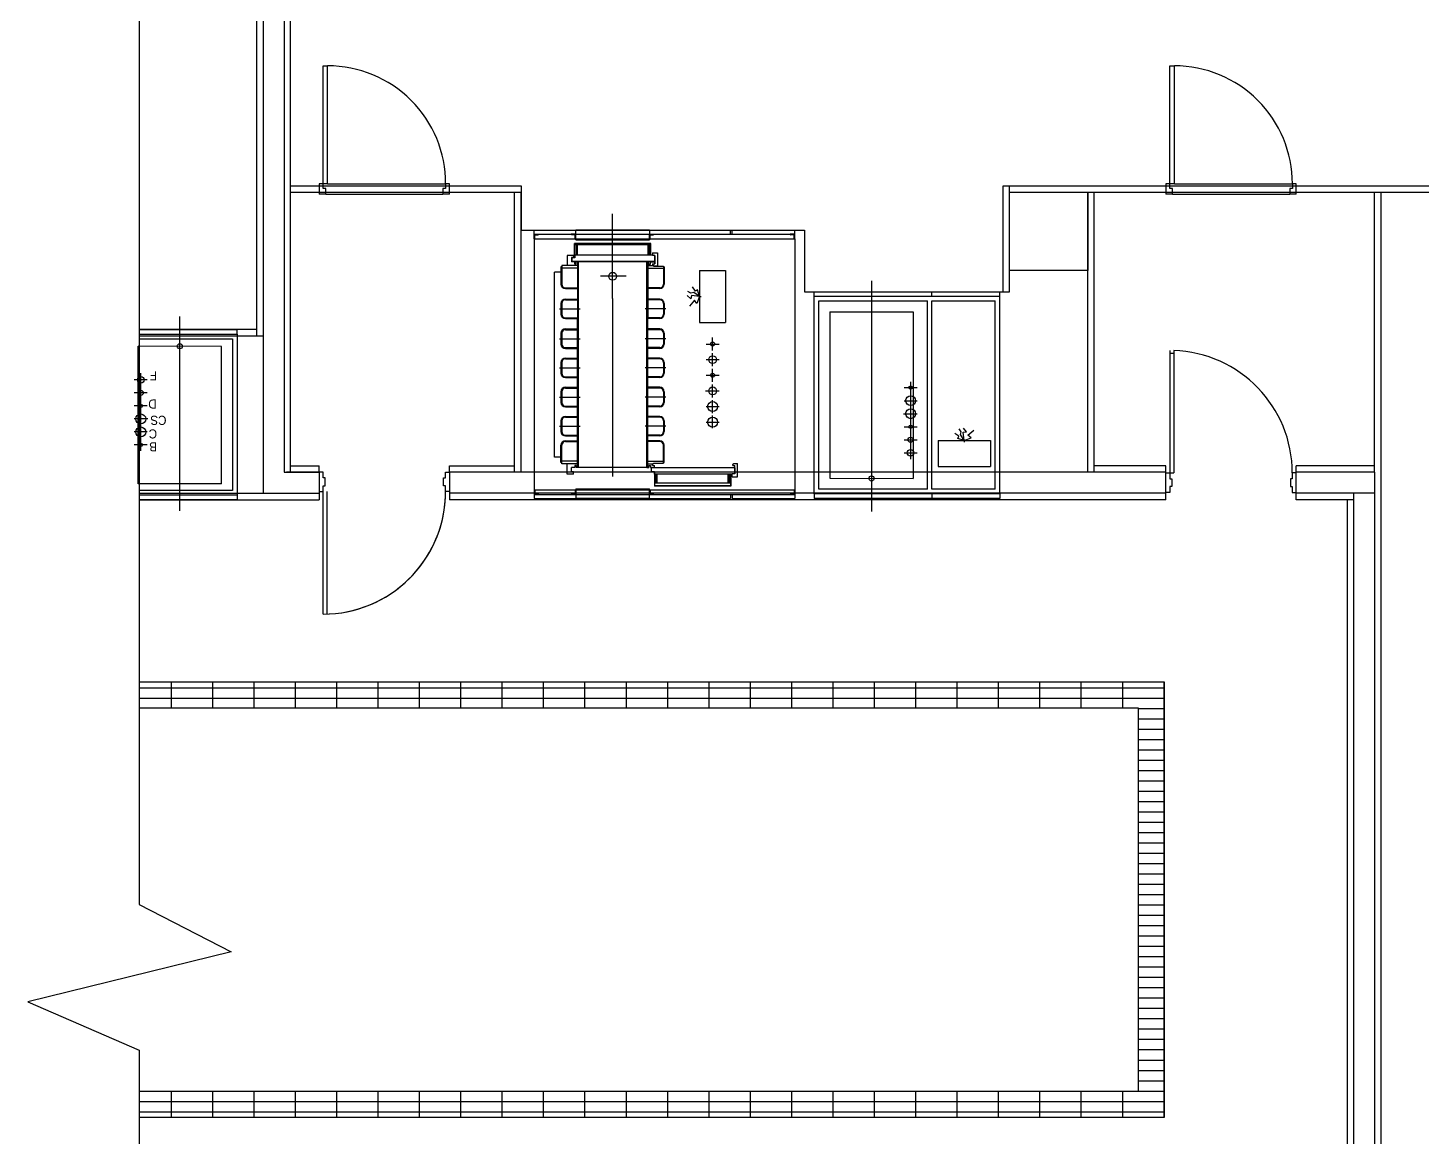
# Model space of a CAD drawing. Header units: millimetres. Extents: x 635438 to 684586, y -467743 to -415930.
# Drawn here: x 643297 to 653999, y -438276 to -429761 of the extents above; entities that cross this region are included whole.
import ezdxf

# ---------------------------------------------------------------- set-up
doc = ezdxf.new("R2010")
doc.units = ezdxf.units.MM
doc.header["$LTSCALE"] = 500
doc.layers.get('0').update_dxf_attribs({"color": 251})
doc.layers.add('동물실', color=9, linetype='Continuous')
doc.styles.add('TSTYLE4', font='txt', dxfattribs={"width": 0.95, "height": 70})

msp = doc.modelspace()

# ---------------------------------------------------------------- hatches: boundary and pattern name
at = {"layer": '동물실'}
h = msp.add_hatch(dxfattribs=at)
h.set_pattern_fill('GRATE', color=251, scale=100)
h.set_pattern_definition([(0, (505968.09, -476418.73), (0, 79.375), []), (90, (505968.1, -476418.73), (-317.5, 2e-14), [])])
h.paths.add_polyline_path([(644151.1, -434782.3), (644151.1, -434982.3), (651822.8, -434982.3), (651822.8, -437922.3), (644151.1, -437922.3), (644151.1, -438122.3), (652022.8, -438122.3), (652022.8, -434782.3)])

# ---------------------------------------------------------------- linework, layer by layer
for p, q in [((644151.1, -421974.6), (644151.1, -436488.9)), ((644151.1, -423622.3), (644151.1, -436488.9)), ((644151.1, -435152.2), (644151.1, -436488.9)), ((644151.1, -436488.9), (644856.2, -436853.3)), ((644856.2, -436853.3), (643296.5, -437237.2)), ((643296.5, -437237.2), (644151.1, -437609.1)), ((644151.1, -437609.1), (644151.1, -439952.4)), ((644151.1, -437609.1), (644151.1, -439952.4))]:
    msp.add_line(p, q)
at = {"layer": '동물실', "color": 251}
for p, q in [((645102.8, -423542.4), (645102.8, -433332.3)), ((645262.8, -423542.4), (645262.8, -433172.3)), ((645312.8, -433172.3), (645312.8, -423542.4)), ((645052.8, -432126.3), (645052.8, -423622.3)), ((645562.1, -430957.3), (645562.1, -430052.1)), ((645562.1, -430052.1), (645597.4, -430052.1)), ((645597.4, -430957.3), (645597.4, -430052.1)), ((652062.1, -430957.3), (652062.1, -430052.1)), ((652062.1, -430052.1), (652097.4, -430052.1)), ((652097.4, -430957.3), (652097.4, -430052.1)), ((645312.8, -430972.3), (647082.8, -430972.3)), ((645562.1, -430957.3), (645532.8, -430957.3)), ((645532.8, -430957.3), (645532.8, -431037.3)), ((645532.8, -430972.3), (645532.8, -431022.3)), ((645532.8, -430972.3), (645532.8, -431022.3)), ((645562.1, -430993.2), (645562.1, -430957.3)), ((645597.4, -430957.3), (645562.1, -430957.3)), ((645582.6, -430993.2), (645562.1, -430993.2)), ((645582.6, -431037.3), (645582.6, -430993.2)), ((645597.4, -430957.3), (646503.4, -430957.3)), ((646482.9, -430993.2), (646482.9, -431037.3)), ((646503.4, -430993.2), (646482.9, -430993.2)), ((646503.4, -430993.2), (646482.9, -430993.2)), ((646503.4, -430957.3), (646503.4, -430993.2)), ((646532.8, -430957.3), (646503.4, -430957.3)), ((646532.8, -431037.3), (646532.8, -430957.3)), ((646532.8, -431022.3), (646532.8, -430972.3)), ((647082.8, -430972.3), (647082.8, -431314.3)), ((650782.8, -430972.3), (651482.8, -430972.3)), ((650782.8, -431786.3), (650782.8, -430972.3)), ((650782.8, -431786.3), (650782.8, -430972.3)), ((650832.8, -431786.3), (650832.8, -430972.3)), ((650832.8, -431786.3), (650832.8, -430972.3)), ((651482.8, -430972.3), (676532.8, -430972.3)), ((652062.1, -430957.3), (652032.8, -430957.3)), ((652032.8, -430957.3), (652032.8, -431037.3)), ((652032.8, -430972.3), (652032.8, -431022.3)), ((652032.8, -430972.3), (652032.8, -431022.3)), ((652062.1, -430993.2), (652062.1, -430957.3)), ((652097.4, -430957.3), (652062.1, -430957.3)), ((652082.6, -430993.2), (652062.1, -430993.2)), ((652082.6, -431037.3), (652082.6, -430993.2)), ((652097.4, -430957.3), (653003.4, -430957.3)), ((652982.9, -430993.2), (652982.9, -431037.3)), ((653003.4, -430993.2), (652982.9, -430993.2)), ((653003.4, -430993.2), (652982.9, -430993.2)), ((653003.4, -430957.3), (653003.4, -430993.2)), ((653032.8, -430957.3), (653003.4, -430957.3)), ((653032.8, -431037.3), (653032.8, -430957.3)), ((653032.8, -431022.3), (653032.8, -430972.3)), ((645312.8, -431022.3), (647082.8, -431022.3)), ((645312.8, -431022.3), (647082.8, -431022.3)), ((645582.6, -431037.3), (645532.8, -431037.3)), ((645582.6, -431037.3), (646482.9, -431037.3)), ((646532.8, -431037.3), (646482.9, -431037.3)), ((647032.8, -433172.3), (647032.8, -431022.3)), ((647032.8, -433172.3), (647032.8, -431022.3)), ((647082.8, -433172.3), (647082.8, -431022.3)), ((650832.8, -431022.3), (651482.8, -431022.3)), ((650832.8, -431022.3), (651482.8, -431022.3)), ((650832.8, -431022.3), (651432.8, -431022.3)), ((650832.8, -431622.3), (650832.8, -431022.3)), ((650832.8, -431022.3), (651432.8, -431022.3)), ((650832.8, -431622.3), (650832.8, -431022.3)), ((651432.8, -433172.3), (651432.8, -431022.3)), ((651432.8, -431022.3), (651432.8, -431622.3)), ((651432.8, -431022.3), (651432.8, -431622.3)), ((651432.8, -431022.4), (661332.8, -431022.4)), ((651482.8, -433172.3), (651482.8, -431022.3)), ((652082.6, -431037.3), (652032.8, -431037.3)), ((652082.6, -431037.3), (652982.9, -431037.3)), ((653032.8, -431037.3), (652982.9, -431037.3)), ((653632.8, -433172.3), (653632.8, -431022.4)), ((653682.8, -431022.3), (653682.8, -440572.3)), ((647785.3, -431839.2), (647785.3, -431188.2)), ((647082.8, -431314.3), (649257.8, -431314.3)), ((647182.8, -431379.3), (647182.8, -431314.3)), ((647182.8, -431314.3), (647502.8, -431314.3)), ((647502.8, -431387.3), (647502.8, -431314.3)), ((648067.8, -431314.3), (647502.8, -431314.3)), ((648067.8, -431314.3), (648067.8, -431387.3)), ((648067.8, -431314.3), (648690.3, -431314.3)), ((648690.3, -431344.3), (648690.3, -431314.3)), ((648702.8, -431314.3), (649182.8, -431314.3)), ((648702.8, -431344.3), (648702.8, -431314.3)), ((649182.8, -431379.3), (649182.8, -431314.3)), ((649257.8, -431314.3), (649257.8, -431786.3)), ((647182.8, -431379.3), (647182.8, -431344.3)), ((647182.8, -431344.3), (647217.8, -431344.3)), ((647182.8, -431379.3), (649182.8, -431379.3)), ((647182.8, -431379.3), (647182.8, -433307.3)), ((647187.8, -431374.3), (647187.8, -431349.3)), ((647187.8, -431349.3), (647212.8, -431349.3)), ((647217.8, -431344.3), (649132.8, -431344.3)), ((647502.8, -431344.3), (647467.8, -431344.3)), ((647497.8, -431349.3), (647472.8, -431349.3)), ((647492.8, -431524.8), (647492.8, -431414.8)), ((648078.8, -431414.8), (647492.8, -431414.8)), ((647494.3, -431524.8), (647494.3, -431416.3)), ((648077.3, -431416.3), (647494.3, -431416.3)), ((647494.3, -431505.8), (647494.3, -431425.8)), ((648077.3, -431425.8), (647494.3, -431425.8)), ((647497.8, -431374.3), (647497.8, -431349.3)), ((647502.8, -431379.3), (647502.8, -431344.3)), ((647502.8, -431387.3), (648067.8, -431387.3)), ((647504.3, -431425.8), (647504.3, -431505.8)), ((647514.3, -431425.8), (647504.3, -431425.8)), ((647514.3, -431425.8), (647514.3, -431505.8)), ((648057.3, -431505.8), (648057.3, -431425.8)), ((648067.3, -431425.8), (648057.3, -431425.8)), ((648067.3, -431505.8), (648067.3, -431425.8)), ((648067.8, -431379.3), (648067.8, -431344.3)), ((648067.8, -431344.3), (648102.8, -431344.3)), ((648072.8, -431374.3), (648072.8, -431349.3)), ((648072.8, -431349.3), (648097.8, -431349.3)), ((648077.3, -431505.8), (648077.3, -431416.3)), ((648077.3, -431505.8), (648077.3, -431425.8)), ((648078.8, -431505.8), (648078.8, -431414.8)), ((649132.8, -431344.3), (649182.8, -431344.3)), ((649182.8, -431344.3), (649147.8, -431344.3)), ((649177.8, -431349.3), (649152.8, -431349.3)), ((649177.8, -431374.3), (649177.8, -431349.3)), ((649182.8, -431379.3), (649182.8, -431344.3)), ((649182.8, -431379.3), (649182.8, -433307.3)), ((647484.3, -431506.8), (647436.8, -431506.8)), ((647436.8, -431506.8), (647436.8, -431585.8)), ((647469.3, -431523.8), (647469.3, -431556.8)), ((647484.3, -431523.8), (647469.3, -431523.8)), ((647494.3, -431524.8), (647471.3, -431524.8)), ((647471.3, -431524.8), (647471.3, -431554.8)), ((647484.3, -431506.8), (647484.3, -431523.8)), ((648090.3, -431505.8), (647494.3, -431505.8)), ((647494.3, -431505.8), (647494.3, -431524.8)), ((648090.3, -431486.8), (648090.3, -431508.8)), ((648090.3, -431486.8), (648130.3, -431486.8)), ((648090.3, -431508.8), (648090.3, -431505.8)), ((648110.3, -431508.8), (648090.3, -431508.8)), ((648110.3, -431508.8), (648090.3, -431508.8)), ((648110.3, -431508.8), (648110.3, -431572.8)), ((648110.3, -431554.8), (648110.3, -431508.8)), ((648130.3, -431486.8), (648130.3, -431586.8)), ((647388.8, -431635.8), (647338.8, -431635.8)), ((647338.8, -433056.8), (647338.8, -431635.8)), ((647388.8, -431595.8), (647388.8, -431727.8)), ((647394.8, -431595.8), (647388.8, -431595.8)), ((647394.8, -431585.8), (647394.8, -431604.8)), ((647514.8, -431585.8), (647394.8, -431585.8)), ((647394.8, -431595.8), (647394.8, -431727.8)), ((647514.8, -431604.8), (647394.8, -431604.8)), ((647514.8, -431585.8), (647436.8, -431585.8)), ((647494, -431556.8), (647469.3, -431556.8)), ((648110.3, -431554.8), (647471.3, -431554.8)), ((647494, -431573.8), (647494, -431556.8)), ((647506.5, -431573.8), (647494, -431573.8)), ((647514.8, -431556.8), (647506.5, -431556.8)), ((647506.5, -431573.8), (647506.5, -431556.8)), ((647522.8, -431556.8), (647514.8, -431556.8)), ((647514.8, -431556.8), (647514.8, -431991.5)), ((647514.8, -431556.8), (647514.8, -431585.8)), ((647514.8, -431585.8), (647514.8, -431604.8)), ((648047.8, -431556.8), (647522.8, -431556.8)), ((647522.8, -433135.8), (647522.8, -431556.8)), ((648047.8, -431556.8), (648055.8, -431556.8)), ((648047.8, -433135.8), (648047.8, -431556.8)), ((648055.8, -431556.8), (648055.8, -431991.5)), ((648055.8, -431556.8), (648055.8, -431585.8)), ((648055.8, -431556.8), (648064, -431556.8)), ((648055.8, -431585.8), (648091.3, -431585.8)), ((648055.8, -431585.8), (648055.8, -431604.8)), ((648055.8, -431585.8), (648099.3, -431585.8)), ((648055.8, -431604.8), (648175.8, -431604.8)), ((648064, -431573.8), (648064, -431556.8)), ((648064, -431573.8), (648076.5, -431573.8)), ((648076.5, -431556.8), (648107.3, -431556.8)), ((648076.5, -431573.8), (648076.5, -431556.8)), ((648091.3, -431571.8), (648091.3, -431585.8)), ((648091.3, -431571.8), (648107.3, -431571.8)), ((648094.3, -431572.8), (648094.3, -431578.8)), ((648094.3, -431572.8), (648110.3, -431572.8)), ((648094.3, -431578.8), (648102.3, -431586.8)), ((648099.3, -431585.8), (648099.3, -431589.8)), ((648099.3, -431589.8), (648175.8, -431589.8)), ((648102.3, -431586.8), (648130.3, -431586.8)), ((648107.3, -431556.8), (648107.3, -431571.8)), ((648175.8, -431589.8), (648175.8, -431604.8)), ((648175.8, -431595.8), (648175.8, -431727.8)), ((648175.8, -431595.8), (648181.8, -431595.8)), ((648181.8, -431595.8), (648181.8, -431727.8)), ((648452.7, -431622.5), (648652.7, -431622.5)), ((648452.7, -431622.5), (648452.7, -432022.5)), ((648652.7, -431622.5), (648652.7, -432022.5)), ((651432.8, -431622.3), (650832.8, -431622.3)), ((651432.8, -431622.3), (650832.8, -431622.3)), ((647890.1, -431667.2), (647692.5, -431667.2)), ((648420.9, -431781.7), (648399, -431748.9)), ((649772.8, -431701.2), (649772.8, -433472.1)), ((647422.8, -431755.8), (647514.8, -431755.8)), ((647422.8, -431761.8), (647514.8, -431761.8)), ((647422.8, -431842.3), (647514.8, -431842.3)), ((647422.8, -431848.3), (647514.8, -431848.3)), ((647785.3, -431839.2), (647785.3, -433204.6)), ((648147.8, -431755.8), (648055.8, -431755.8)), ((648147.8, -431761.8), (648055.8, -431761.8)), ((648147.8, -431842.3), (648055.8, -431842.3)), ((648147.8, -431848.3), (648055.8, -431848.3)), ((648386.8, -431840.1), (648357.6, -431815.8)), ((648386.8, -431797.5), (648363.7, -431784.1)), ((648413.6, -431849.8), (648374.7, -431896.1)), ((648407.5, -431792.7), (648386.8, -431797.5)), ((648390.5, -431814.6), (648386.8, -431840.1)), ((648452.8, -431822.3), (648390.5, -431814.6)), ((648452.8, -431822.3), (648407.5, -431792.7)), ((648433, -431875.4), (648413.6, -431849.8)), ((648437.9, -431772), (648420.9, -431781.7)), ((648452.8, -431822.3), (648433, -431875.4)), ((648452.8, -431822.3), (648437.9, -431772)), ((648452.7, -431822.5), (648465.3, -431822.5)), ((649257.8, -431786.3), (650832.8, -431786.3)), ((649332.8, -433337.3), (649332.8, -431786.3)), ((649332.8, -431786.3), (650756.8, -431786.3)), ((649332.8, -431821.3), (650756.8, -431821.3)), ((649367.8, -433302.3), (649367.8, -431856.3)), ((649367.8, -431856.3), (650201.8, -431856.3)), ((650201.8, -433302.3), (650201.8, -431856.3)), ((650236.8, -431821.3), (650236.8, -431786.3)), ((650236.8, -433302.3), (650236.8, -431856.3)), ((650236.8, -431856.3), (650721.8, -431856.3)), ((650721.8, -433302.3), (650721.8, -431856.3)), ((650756.8, -433337.3), (650756.8, -431786.3)), ((647376.7, -431917.3), (647535.9, -431917.3)), ((647388.8, -431876.3), (647388.8, -431958.3)), ((647394.8, -431876.3), (647394.8, -431958.3)), ((648193.8, -431917.3), (648034.6, -431917.3)), ((648175.8, -431876.3), (648175.8, -431958.3)), ((648181.8, -431876.3), (648181.8, -431958.3)), ((649452.8, -431940.2), (649452.8, -433218.4)), ((649452.8, -431940.2), (650092.8, -431940.2)), ((650092.8, -431940.2), (650092.8, -433220.2)), ((644463.2, -433467.4), (644463.2, -431976.6)), ((647422.8, -431986.3), (647514.8, -431986.3)), ((647422.8, -431992.3), (647514.8, -431992.3)), ((647422.8, -432071.3), (647514.8, -432071.3)), ((647514.8, -433135.8), (647514.8, -431991.5)), ((648147.8, -431986.3), (648055.8, -431986.3)), ((648055.8, -433135.8), (648055.8, -431991.5)), ((648147.8, -431992.3), (648055.8, -431992.3)), ((648147.8, -432071.3), (648055.8, -432071.3)), ((648452.7, -432022.5), (648652.7, -432022.5)), ((645052.8, -432076.3), (644151.1, -432076.3)), ((644151.1, -432076.3), (644903.2, -432076.3)), ((644151.1, -432111.3), (644903.2, -432111.3)), ((645102.8, -432126.3), (644151.1, -432126.3)), ((644151.1, -432146.3), (644868.2, -432146.3)), ((644868.2, -432146.3), (644868.2, -433312.3)), ((644903.2, -432111.3), (644903.2, -432076.3)), ((644903.2, -432111.3), (644903.2, -433382.3)), ((647376.7, -432146.3), (647535.9, -432146.3)), ((647388.8, -432105.3), (647388.8, -432187.3)), ((647394.8, -432105.3), (647394.8, -432187.3)), ((647422.8, -432077.3), (647514.8, -432077.3)), ((648193.8, -432146.3), (648034.6, -432146.3)), ((648147.8, -432077.3), (648055.8, -432077.3)), ((648175.8, -432105.3), (648175.8, -432187.3)), ((648181.8, -432105.3), (648181.8, -432187.3)), ((648552.8, -432237.3), (648552.8, -432137.3)), ((644143.2, -433259.4), (644143.2, -432203.4)), ((644783.2, -432205.2), (644143.2, -432203.4)), ((644783.2, -433259.4), (644783.2, -432205.2)), ((647422.8, -432215.3), (647514.8, -432215.3)), ((647422.8, -432221.3), (647514.8, -432221.3)), ((648147.8, -432215.3), (648055.8, -432215.3)), ((648147.8, -432221.3), (648055.8, -432221.3)), ((648502.8, -432187.3), (648602.8, -432187.3)), ((648552.8, -432357.3), (648552.8, -432257.3)), ((652062.8, -432237.3), (652062.8, -433177.3)), ((652062.8, -432257.3), (652092.7, -432257.3)), ((652092.7, -432237.3), (652092.7, -433177.3)), ((647376.7, -432370.3), (647535.9, -432370.3)), ((647388.8, -432329.3), (647388.8, -432411.3)), ((647394.8, -432329.3), (647394.8, -432411.3)), ((647422.8, -432295.3), (647514.8, -432295.3)), ((647422.8, -432301.3), (647514.8, -432301.3)), ((648193.8, -432370.3), (648034.6, -432370.3)), ((648147.8, -432295.3), (648055.8, -432295.3)), ((648147.8, -432301.3), (648055.8, -432301.3)), ((648175.8, -432329.3), (648175.8, -432411.3)), ((648181.8, -432329.3), (648181.8, -432411.3)), ((648502.8, -432307.3), (648602.8, -432307.3)), ((648552.8, -432477.3), (648552.8, -432377.3)), ((644213.2, -432462.3), (644113.2, -432462.3)), ((644163.2, -432512.3), (644163.2, -432412.3)), ((647422.8, -432439.3), (647514.8, -432439.3)), ((647422.8, -432445.3), (647514.8, -432445.3)), ((648147.8, -432439.3), (648055.8, -432439.3)), ((648147.8, -432445.3), (648055.8, -432445.3)), ((648502.8, -432427.3), (648602.8, -432427.3)), ((648552.8, -432597.3), (648552.8, -432497.3)), ((650072.8, -432476.9), (650072.8, -432572.3)), ((644213.2, -432562.3), (644113.2, -432562.3)), ((644163.2, -432612.3), (644163.2, -432512.3)), ((647376.7, -432594.3), (647535.9, -432594.3)), ((647388.8, -432553.3), (647388.8, -432635.3)), ((647394.8, -432553.3), (647394.8, -432635.3)), ((647422.8, -432519.3), (647514.8, -432519.3)), ((647422.8, -432525.3), (647514.8, -432525.3)), ((648193.8, -432594.3), (648034.6, -432594.3)), ((648147.8, -432519.3), (648055.8, -432519.3)), ((648147.8, -432525.3), (648055.8, -432525.3)), ((648175.8, -432553.3), (648175.8, -432635.3)), ((648181.8, -432553.3), (648181.8, -432635.3)), ((648498.5, -432547.3), (648602.8, -432547.3)), ((650022.8, -432522.3), (650122.8, -432522.3)), ((650072.8, -432572.3), (650072.8, -432672.3)), ((644213.2, -432662.3), (644113.2, -432662.3)), ((644163.2, -432712.3), (644163.2, -432612.3)), ((644163.2, -432812.3), (644163.2, -432712.3)), ((647422.8, -432663.3), (647514.8, -432663.3)), ((647422.8, -432669.3), (647514.8, -432669.3)), ((648147.8, -432663.3), (648055.8, -432663.3)), ((648147.8, -432669.3), (648055.8, -432669.3)), ((648502.8, -432667.3), (648602.8, -432667.3)), ((648552.8, -432717.3), (648552.8, -432617.3)), ((650022.8, -432622.3), (650122.8, -432622.3)), ((650072.8, -432672.3), (650072.8, -432772.3)), ((644217.5, -432762.3), (644113.2, -432762.3)), ((644163.2, -432912.3), (644163.2, -432812.3)), ((647376.7, -432818.3), (647535.9, -432818.3)), ((647388.8, -432777.3), (647388.8, -432859.3)), ((647394.8, -432777.3), (647394.8, -432859.3)), ((647422.8, -432743.3), (647514.8, -432743.3)), ((647422.8, -432749.3), (647514.8, -432749.3)), ((648193.8, -432818.3), (648034.6, -432818.3)), ((648147.8, -432743.3), (648055.8, -432743.3)), ((648147.8, -432749.3), (648055.8, -432749.3)), ((648175.8, -432777.3), (648175.8, -432859.3)), ((648181.8, -432777.3), (648181.8, -432859.3)), ((648502.8, -432787.3), (648602.8, -432787.3)), ((648552.8, -432832.8), (648552.8, -432737.3)), ((650018.5, -432722.3), (650122.8, -432722.3)), ((650022.8, -432822.3), (650122.8, -432822.3)), ((650072.8, -432772.3), (650072.8, -432872.3)), ((644213.2, -432862.3), (644113.2, -432862.3)), ((644163.2, -433007.8), (644163.2, -432912.3)), ((647422.8, -432887.3), (647514.8, -432887.3)), ((647422.8, -432893.3), (647514.8, -432893.3)), ((647422.8, -432930.8), (647514.8, -432930.8)), ((648147.8, -432887.3), (648055.8, -432887.3)), ((648147.8, -432893.3), (648055.8, -432893.3)), ((648147.8, -432930.8), (648055.8, -432930.8)), ((650022.8, -432922.3), (650122.8, -432922.3)), ((650072.8, -432872.3), (650072.8, -432972.3)), ((650284.8, -432927.3), (650284.8, -433127.3)), ((650284.8, -432927.3), (650684.8, -432927.3)), ((650443.9, -432895.5), (650411.1, -432873.6)), ((650434.2, -432912.6), (650443.9, -432895.5)), ((650484.5, -432927.4), (650434.2, -432912.6)), ((650459.7, -432861.5), (650446.3, -432838.4)), ((650454.9, -432882.1), (650459.7, -432861.5)), ((650484.5, -432927.4), (650454.9, -432882.1)), ((650476.8, -432865.1), (650502.3, -432861.5)), ((650484.5, -432927.4), (650476.8, -432865.1)), ((650502.3, -432861.5), (650478, -432832.3)), ((650484.5, -432927.4), (650537.6, -432907.7)), ((650484.8, -432927.3), (650484.8, -432939.9)), ((650512, -432888.2), (650558.3, -432849.3)), ((650537.6, -432907.7), (650512, -432888.2)), ((650684.8, -432927.3), (650684.8, -433127.3)), ((644213.2, -432962.3), (644113.2, -432962.3)), ((647388.8, -433096.8), (647388.8, -432964.8)), ((647394.8, -433096.8), (647394.8, -432964.8)), ((647422.8, -432936.8), (647514.8, -432936.8)), ((648147.8, -432936.8), (648055.8, -432936.8)), ((648175.8, -433096.8), (648175.8, -432964.8)), ((648181.8, -433096.8), (648181.8, -432964.8)), ((650022.8, -433022.3), (650122.8, -433022.3)), ((650072.8, -432972.3), (650072.8, -433072.3)), ((645312.8, -433122.3), (645532.8, -433122.3)), ((645312.8, -433122.3), (645532.8, -433122.3)), ((645532.8, -433172.3), (645532.8, -433122.3)), ((646532.8, -433122.3), (647032.8, -433122.3)), ((646532.8, -433172.3), (646532.8, -433122.3)), ((647388.8, -433056.8), (647338.8, -433056.8)), ((647394.8, -433096.8), (647388.8, -433096.8)), ((647394.8, -433106.8), (647394.8, -433087.8)), ((647514.8, -433087.8), (647394.8, -433087.8)), ((647514.8, -433106.8), (647394.8, -433106.8)), ((647436.8, -433185.8), (647436.8, -433106.8)), ((647514.8, -433106.8), (647436.8, -433106.8)), ((647494, -433135.8), (647469.3, -433135.8)), ((647469.3, -433168.8), (647469.3, -433135.8)), ((647494, -433118.8), (647494, -433135.8)), ((647506.5, -433118.8), (647494, -433118.8)), ((647506.5, -433118.8), (647506.5, -433135.8)), ((647514.8, -433135.8), (647506.5, -433135.8)), ((647514.8, -433106.8), (647514.8, -433087.8)), ((647514.8, -433135.8), (647514.8, -433106.8)), ((647522.8, -433135.8), (647514.8, -433135.8)), ((648047.8, -433135.8), (647522.8, -433135.8)), ((648047.8, -433135.8), (648055.8, -433135.8)), ((648055.8, -433106.8), (648055.8, -433087.8)), ((648055.8, -433087.8), (648175.8, -433087.8)), ((648055.8, -433135.8), (648055.8, -433106.8)), ((648055.8, -433106.8), (648091.3, -433106.8)), ((648055.8, -433106.8), (648099.3, -433106.8)), ((648055.8, -433135.8), (648064, -433135.8)), ((648064, -433118.8), (648064, -433135.8)), ((648064, -433118.8), (648076.5, -433118.8)), ((648076.5, -433118.8), (648076.5, -433135.8)), ((648076.5, -433135.8), (648107.3, -433135.8)), ((648084.5, -433167.8), (648084.5, -433137.8)), ((648723.5, -433137.8), (648084.5, -433137.8)), ((648091.3, -433120.8), (648091.3, -433106.8)), ((648091.3, -433120.8), (648107.3, -433120.8)), ((648099.3, -433102.8), (648175.8, -433102.8)), ((648099.3, -433106.8), (648099.3, -433102.8)), ((648107.3, -433135.8), (648107.3, -433120.8)), ((648175.8, -433102.8), (648175.8, -433087.8)), ((648175.8, -433096.8), (648181.8, -433096.8)), ((648707.5, -433113.8), (648715.5, -433105.8)), ((648707.5, -433119.8), (648707.5, -433113.8)), ((648707.5, -433119.8), (648723.5, -433119.8)), ((648715.5, -433105.8), (648743.5, -433105.8)), ((648723.5, -433183.8), (648723.5, -433119.8)), ((648723.5, -433137.8), (648723.5, -433183.8)), ((648743.5, -433205.8), (648743.5, -433105.8)), ((650284.8, -433127.3), (650684.8, -433127.3)), ((652032.8, -433122.3), (651482.8, -433122.3)), ((652032.8, -433172.3), (652032.8, -433122.3)), ((653632.8, -433122.3), (653032.8, -433122.3)), ((653032.8, -433172.3), (653032.8, -433122.3)), ((645262.8, -433172.3), (645532.8, -433172.3)), ((645262.8, -433172.3), (645262.8, -433172.3)), ((645532.8, -433172.3), (645282.8, -433172.3)), ((645282.8, -433172.3), (645532.8, -433172.3)), ((645532.8, -433172.3), (645282.8, -433172.3)), ((645532.8, -433170.6), (645532.8, -433320.6)), ((645562.8, -433170.6), (645532.8, -433170.6)), ((645532.8, -433170.6), (645532.8, -433332.3)), ((645562.8, -433170.6), (645532.8, -433170.6)), ((645562.8, -433215.6), (645562.8, -433170.6)), ((645562.8, -433215.6), (645562.8, -433170.6)), ((645577.8, -433215.6), (645562.8, -433215.6)), ((645577.8, -433215.6), (645562.8, -433215.6)), ((645577.8, -433275.6), (645577.8, -433215.6)), ((645577.8, -433275.6), (645577.8, -433215.6)), ((646487.8, -433275.6), (646487.8, -433215.6)), ((646487.8, -433215.6), (646502.8, -433215.6)), ((646487.8, -433275.6), (646487.8, -433215.6)), ((646487.8, -433215.6), (646502.8, -433215.6)), ((646502.8, -433215.6), (646502.8, -433170.6)), ((646502.8, -433170.6), (646532.8, -433170.6)), ((646502.8, -433215.6), (646502.8, -433170.6)), ((646502.8, -433170.6), (646532.8, -433170.6)), ((652032.8, -433172.3), (646532.8, -433172.3)), ((646532.8, -433172.3), (646532.8, -433332.3)), ((652032.8, -433172.3), (646632.8, -433172.3)), ((652032.8, -433172.3), (646632.8, -433172.3)), ((647484.3, -433185.8), (647436.8, -433185.8)), ((647484.3, -433168.8), (647469.3, -433168.8)), ((647484.3, -433185.8), (647484.3, -433168.8)), ((648107.5, -433167.8), (648084.5, -433167.8)), ((648106, -433167.8), (648106, -433277.8)), ((648107.5, -433186.8), (648107.5, -433167.8)), ((648107.5, -433167.8), (648107.5, -433276.3)), ((648107.5, -433176.8), (648107.5, -433256.8)), ((648703.5, -433186.8), (648107.5, -433186.8)), ((648117.5, -433256.8), (648117.5, -433186.8)), ((648127.5, -433256.8), (648127.5, -433186.8)), ((648670.5, -433186.8), (648670.5, -433256.8)), ((648680.5, -433186.8), (648680.5, -433256.8)), ((648690.5, -433186.8), (648690.5, -433276.3)), ((648692, -433186.8), (648692, -433277.8)), ((648723.5, -433183.8), (648703.5, -433183.8)), ((648703.5, -433205.8), (648703.5, -433183.8)), ((648723.5, -433183.8), (648703.5, -433183.8)), ((648703.5, -433183.8), (648703.5, -433186.8)), ((648703.5, -433205.8), (648743.5, -433205.8)), ((649452.8, -433218.4), (650092.8, -433220.2)), ((652032.8, -433332.3), (652032.8, -433172.3)), ((652032.8, -433177.3), (652062.8, -433177.3)), ((652062.8, -433177.3), (652092.7, -433177.3)), ((652062.8, -433177.3), (652062.8, -433222.3)), ((652062.8, -433222.3), (652077.8, -433222.3)), ((652077.8, -433222.3), (652077.8, -433282.3)), ((653002.8, -433222.3), (652987.8, -433222.3)), ((652987.8, -433222.3), (652987.8, -433282.3)), ((653032.8, -433177.3), (653002.8, -433177.3)), ((653002.8, -433177.3), (653002.8, -433222.3)), ((653632.8, -433172.3), (653032.8, -433172.3)), ((653032.8, -433332.3), (653032.8, -433172.3)), ((653632.8, -433172.3), (653632.8, -439732.3)), ((653632.8, -433172.3), (653632.8, -439732.3)), ((644783.2, -433259.4), (644143.2, -433259.4)), ((644868.2, -433312.3), (644151.1, -433312.3)), ((644151.1, -433332.3), (645102.8, -433332.3)), ((644903.2, -433347.3), (644151.1, -433347.3)), ((645102.8, -433332.3), (645532.8, -433332.3)), ((645532.8, -433320.6), (645562.8, -433320.6)), ((645532.8, -433320.6), (645562.8, -433320.6)), ((645532.8, -433332.3), (645532.8, -433382.3)), ((645562.8, -433320.6), (645562.8, -433275.6)), ((645562.8, -433275.6), (645577.8, -433275.6)), ((645562.8, -433320.6), (645562.8, -433275.6)), ((645562.8, -433275.6), (645577.8, -433275.6)), ((645562.8, -434260.6), (645562.8, -433320.6)), ((645562.8, -434260.6), (645562.8, -433320.6)), ((645592.7, -434260.6), (645592.7, -433320.6)), ((645592.7, -434260.6), (645592.7, -433320.6)), ((646502.8, -433275.6), (646487.8, -433275.6)), ((646502.8, -433275.6), (646487.8, -433275.6)), ((646502.8, -433320.6), (646502.8, -433275.6)), ((646502.8, -433320.6), (646502.8, -433275.6)), ((646532.8, -433320.6), (646502.8, -433320.6)), ((646532.8, -433320.6), (646502.8, -433320.6)), ((646532.8, -433332.3), (646532.8, -433382.3)), ((652032.8, -433332.3), (646532.8, -433332.3)), ((647182.8, -433307.3), (647182.8, -433372.3)), ((647182.8, -433307.3), (649182.8, -433307.3)), ((647182.8, -433342.3), (647217.8, -433342.3)), ((647187.8, -433312.3), (647187.8, -433337.3)), ((647187.8, -433337.3), (647212.8, -433337.3)), ((647217.8, -433342.3), (649032.8, -433342.3)), ((647502.8, -433342.3), (647467.8, -433342.3)), ((647497.8, -433337.3), (647472.8, -433337.3)), ((647497.8, -433312.3), (647497.8, -433337.3)), ((647502.8, -433299.3), (647502.8, -433372.3)), ((647502.8, -433299.3), (648067.8, -433299.3)), ((647502.8, -433307.3), (647502.8, -433342.3)), ((648067.8, -433372.3), (648067.8, -433299.3)), ((648067.8, -433307.3), (648067.8, -433342.3)), ((648067.8, -433342.3), (648102.8, -433342.3)), ((648072.8, -433312.3), (648072.8, -433337.3)), ((648072.8, -433337.3), (648097.8, -433337.3)), ((648692, -433277.8), (648106, -433277.8)), ((648690.5, -433256.8), (648107.5, -433256.8)), ((648690.5, -433276.3), (648107.5, -433276.3)), ((648127.5, -433256.8), (648117.5, -433256.8)), ((648680.5, -433256.8), (648670.5, -433256.8)), ((648690.3, -433342.3), (648690.3, -433372.3)), ((648702.8, -433342.3), (648702.8, -433372.3)), ((649032.8, -433342.3), (649182.8, -433342.3)), ((649182.8, -433342.3), (649147.8, -433342.3)), ((649177.8, -433337.3), (649152.8, -433337.3)), ((649177.8, -433312.3), (649177.8, -433337.3)), ((649182.8, -433307.3), (649182.8, -433372.3)), ((649182.8, -433307.3), (649182.8, -433342.3)), ((649182.8, -433337.3), (649182.8, -433372.3)), ((650756.8, -433337.3), (649332.8, -433337.3)), ((649332.8, -433337.3), (649332.8, -433372.3)), ((650201.8, -433302.3), (649367.8, -433302.3)), ((650721.8, -433302.3), (650236.8, -433302.3)), ((650236.8, -433337.3), (650236.8, -433372.3)), ((650756.8, -433337.3), (650756.8, -433372.3)), ((652062.8, -433327.3), (652032.8, -433327.3)), ((652032.8, -433382.3), (652032.8, -433332.3)), ((652077.8, -433282.3), (652062.8, -433282.3)), ((652062.8, -433282.3), (652062.8, -433327.3)), ((652987.8, -433282.3), (653002.8, -433282.3)), ((653002.8, -433282.3), (653002.8, -433327.3)), ((653002.8, -433327.3), (653032.8, -433327.3)), ((653632.8, -433332.3), (653032.8, -433332.3)), ((653032.8, -433382.3), (653032.8, -433332.3)), ((653472.8, -433332.3), (653472.8, -439572.3)), ((644151.1, -433382.3), (645102.8, -433382.3)), ((644903.2, -433382.3), (644151.1, -433382.3)), ((645102.8, -433382.3), (645532.8, -433382.3)), ((652032.8, -433382.3), (646532.8, -433382.3)), ((647182.8, -433372.3), (647502.8, -433372.3)), ((648067.8, -433372.3), (647502.8, -433372.3)), ((648067.8, -433372.3), (648690.3, -433372.3)), ((648702.8, -433372.3), (649182.8, -433372.3)), ((650756.8, -433372.3), (649332.8, -433372.3)), ((653472.8, -433382.3), (653032.8, -433382.3)), ((653422.8, -433382.3), (653422.8, -439522.3))]:
    msp.add_line(p, q, dxfattribs=at)
for points in [[(644151.1, -438122.3), (652022.8, -438122.3), (652022.8, -434782.3), (644151.1, -434782.3)], [(644151.1, -437922.3), (651822.8, -437922.3), (651822.8, -434982.3), (644151.1, -434982.3)]]:
    msp.add_lwpolyline(points, dxfattribs=at)
for centre, radius in [((647785.3, -431667.2), 30), ((648552.8, -432187.3), 15), ((644463.2, -432204.3), 20), ((648552.8, -432307.3), 30), ((644163.2, -432462.3), 25.4), ((648552.8, -432427.3), 15), ((644163.2, -432562.3), 19.1), ((648552.8, -432547.3), 30), ((650072.8, -432622.3), 38.1), ((650072.8, -432522.3), 12.7), ((644163.2, -432662.3), 12.7), ((648552.8, -432667.3), 38.1), ((650072.8, -432722.3), 38.1), ((644163.2, -432762.3), 38.1), ((644163.2, -432862.3), 38.1), ((648552.8, -432787.3), 38.1), ((650072.8, -432822.3), 12.7), ((650072.8, -432922.3), 19.1), ((644163.2, -432962.3), 12.7), ((650072.8, -433022.3), 25.4), ((649772.8, -433219.3), 20)]:
    msp.add_circle(centre, radius, dxfattribs=at)
for centre, radius, start, end in [((645598.7, -430956.8), 904.7, 359.96385, 90.08492), ((652098.7, -430956.8), 904.7, 359.96385, 90.08492), ((647182.8, -431374.3), 5, 269.99999, 359.99998), ((647212.8, -431344.3), 5, 269.99999, 359.99998), ((647472.8, -431344.3), 5, 180.00002, 270.00001), ((647502.8, -431374.3), 5, 180.00002, 270.00001), ((648067.8, -431374.3), 5, 269.99997, 359.99997), ((648097.8, -431344.3), 5, 269.99997, 359.99997), ((649152.8, -431344.3), 5, 180.00003, 270.00003), ((649182.8, -431374.3), 5, 180.00003, 270.00003), ((647422.8, -431727.8), 34, 180.00002, 270.00001), ((647422.8, -431727.8), 28, 180.00002, 270.00001), ((648147.8, -431727.8), 28, 269.99999, 359.99998), ((648147.8, -431727.8), 34, 269.99999, 359.99998), ((647422.8, -431876.3), 34, 90.00002, 180.00001), ((647422.8, -431876.3), 28, 90.00002, 180.00001), ((648147.8, -431876.3), 34, 359.99999, 89.99998), ((648147.8, -431876.3), 28, 359.99999, 89.99998), ((647422.8, -431958.3), 34, 180.00002, 270.00001), ((647422.8, -431958.3), 28, 180.00002, 270.00001), ((648147.8, -431958.3), 28, 269.99999, 359.99998), ((648147.8, -431958.3), 34, 269.99999, 359.99998), ((647422.8, -432105.3), 34, 90.00002, 180.00001), ((648147.8, -432105.3), 34, 359.99999, 89.99998), ((647422.8, -432105.3), 28, 90.00002, 180.00001), ((648147.8, -432105.3), 28, 359.99999, 89.99998), ((647422.8, -432187.3), 34, 180.00002, 270.00001), ((647422.8, -432187.3), 28, 180.00002, 270.00001), ((648147.8, -432187.3), 28, 269.99999, 359.99998), ((648147.8, -432187.3), 34, 269.99999, 359.99998), ((652062.8, -433177.3), 940, 360, 88.1729), ((647422.8, -432329.3), 34, 90.00002, 180.00001), ((647422.8, -432329.3), 28, 90.00002, 180.00001), ((648147.8, -432329.3), 34, 359.99999, 89.99998), ((648147.8, -432329.3), 28, 359.99999, 89.99998), ((647422.8, -432411.3), 34, 180.00002, 270.00001), ((647422.8, -432411.3), 28, 180.00002, 270.00001), ((648147.8, -432411.3), 28, 269.99999, 359.99998), ((648147.8, -432411.3), 34, 269.99999, 359.99998), ((647422.8, -432553.3), 34, 90.00002, 180.00001), ((647422.8, -432553.3), 28, 90.00002, 180.00001), ((648147.8, -432553.3), 34, 359.99999, 89.99998), ((648147.8, -432553.3), 28, 359.99999, 89.99998), ((647422.8, -432635.3), 34, 180.00002, 270.00001), ((647422.8, -432635.3), 28, 180.00002, 270.00001), ((648147.8, -432635.3), 28, 269.99999, 359.99998), ((648147.8, -432635.3), 34, 269.99999, 359.99998), ((647422.8, -432777.3), 34, 90.00002, 180.00001), ((647422.8, -432777.3), 28, 90.00002, 180.00001), ((648147.8, -432777.3), 34, 359.99999, 89.99998), ((648147.8, -432777.3), 28, 359.99999, 89.99998), ((647422.8, -432859.3), 34, 180.00002, 270.00001), ((647422.8, -432964.8), 34, 89.99999, 179.99998), ((647422.8, -432859.3), 28, 180.00002, 270.00001), ((648147.8, -432859.3), 28, 269.99999, 359.99998), ((648147.8, -432859.3), 34, 269.99999, 359.99998), ((648147.8, -432964.8), 34, 0.00002, 90.00001), ((647422.8, -432964.8), 28, 89.99999, 179.99998), ((648147.8, -432964.8), 28, 0.00002, 90.00001), ((645562.8, -433320.6), 940, 270, 0), ((645562.8, -433320.6), 940, 270, 358.1729), ((647182.8, -433312.3), 5, 0.00002, 90.00001), ((647212.8, -433342.3), 5, 0.00002, 90.00001), ((647472.8, -433342.3), 5, 89.99999, 179.99998), ((647502.8, -433312.3), 5, 89.99999, 179.99998), ((648067.8, -433312.3), 5, 0.00003, 90.00003), ((648097.8, -433342.3), 5, 0.00003, 90.00003), ((649152.8, -433342.3), 5, 89.99997, 179.99997), ((649182.8, -433312.3), 5, 89.99997, 179.99997)]:
    msp.add_arc(centre, radius, start, end, dxfattribs=at)

# ---------------------------------------------------------------- texts
at = {"layer": '동물실', "color": 251, "style": 'TSTYLE4', "width": 0.95}
for s, rotation, p in [('F', 180, (644288.1, -432397)), ('D', 179.99997, (644284.8, -432613.2)), ('CS', 179.99997, (644360.5, -432738.1)), ('C', 179.99997, (644288.4, -432842.1)), ('B', 179.99997, (644287.2, -432941.8))]:
    msp.add_text(s, height=70, rotation=rotation, dxfattribs=at).set_placement(p)

doc.saveas('drawing.dxf')
